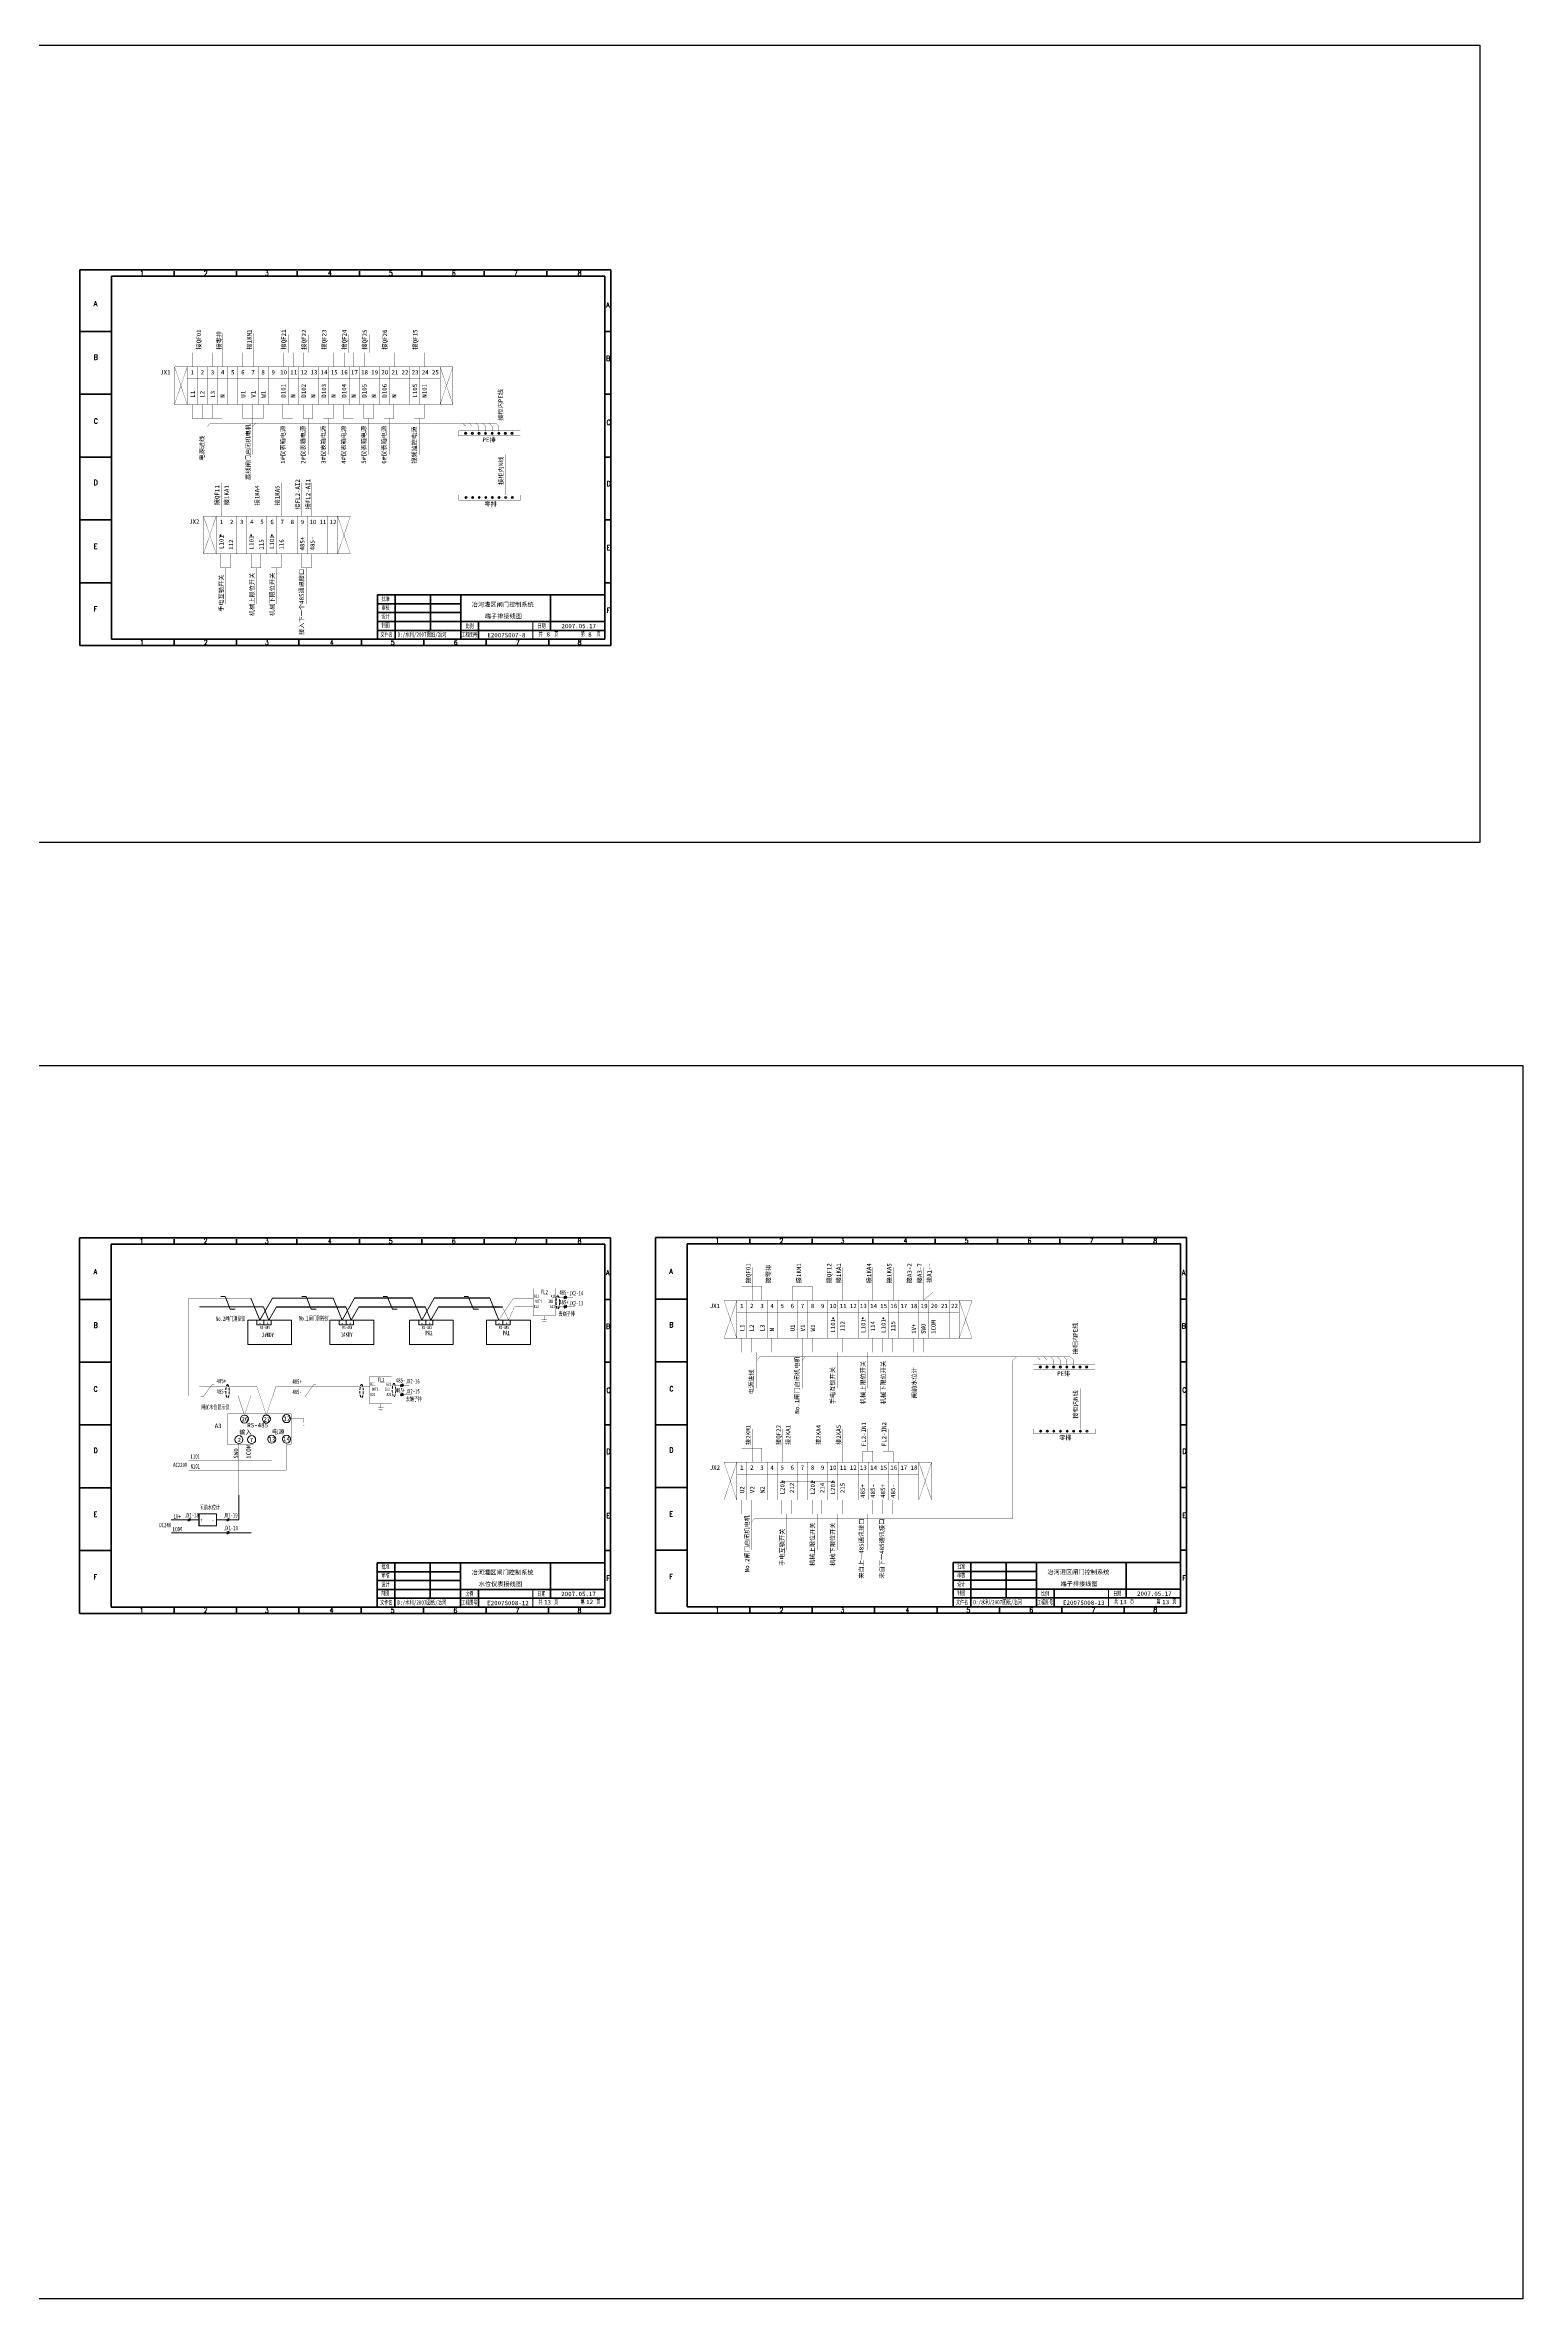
# Model space of a CAD drawing. Header units: millimetres. Extents: x 351 to 10319, y -5939 to 5511.
# Drawn here: x 5840 to 7009, y -2787 to -1005 of the extents above; entities that cross this region are included whole.
import ezdxf

# ---------------------------------------------------------------- set-up
doc = ezdxf.new("R2010")
doc.units = ezdxf.units.MM
doc.linetypes.add('DASHED', pattern=[0.75, 0.5, -0.25])
doc.layers.add('40', color=7, linetype='Continuous')
doc.layers.add('41', color=7, linetype='Continuous')
doc.styles.add('HZ', font='txt.shx', dxfattribs={"width": 0.65, "bigfont": 'hztxt.shx'})
doc.styles.add('song', font='SimSun.ttf', dxfattribs={"width": 0.65})
doc.styles.add('仿宋', font='SIMFANG.TTF', dxfattribs={"width": 0.65})

# ---------------------------------------------------------------- blocks, each defined once
blk = doc.blocks.new('A3图框')
at = {"color": 0, "lineweight": 50}
for p, q in [((167.9, 122.9), (-252.1, 122.9)), ((-177.4, 121.9), (-177.4, 117.9)), ((-128.1, 121.9), (-128.1, 117.9)), ((-80.2, 121.9), (-80.2, 117.9)), ((-30.8, 121.9), (-30.8, 117.9)), ((18.5, 121.9), (18.5, 117.9)), ((67.9, 121.9), (67.9, 117.9)), ((117.3, 121.9), (117.3, 117.9)), ((-227.1, 74.2), (-252.1, 74.2)), ((167.9, 74.2), (163.3, 74.2)), ((-227.1, 24.6), (-252.1, 24.6)), ((167.9, 24.6), (163.3, 24.6)), ((-227.1, -25.1), (-252.1, -25.1)), ((167.5, -25.1), (163.3, -25.1)), ((-227.1, -74.8), (-252.1, -74.8)), ((167.9, -74.8), (163.3, -74.8)), ((-227.1, -124.4), (-252.1, -124.4)), ((167.9, -124.4), (163.3, -124.4)), ((167.9, -174.1), (-252.1, -174.1)), ((-177.4, -169.1), (-177.4, -174.1)), ((-128.1, -169.1), (-128.1, -174.1)), ((-78.7, -169.1), (-78.7, -174.1)), ((-29.3, -169.1), (-29.3, -174.1)), ((20, -169.1), (20, -174.1)), ((69.4, -169.1), (69.4, -174.1)), ((118.8, -169.1), (118.8, -174.1))]:
    blk.add_line(p, q, dxfattribs=at)
at = {"lineweight": 20}
blk.add_line((106.3, -155.1), (106.3, -169.1), dxfattribs=at)
at = {"layer": '40', "color": 0, "lineweight": 50}
for p, q in [((163.3, 117.9), (-227.1, 117.9)), ((163.3, -169.1), (163.3, 117.9)), ((-16.7, -134.1), (163.3, -134.1)), ((-16.7, -169.1), (-16.7, -134.1)), ((-16.7, -141.1), (49.3, -141.1)), ((-2.7, -169.1), (-2.7, -134.1)), ((25.3, -162.1), (25.3, -134.1)), ((49.3, -169.1), (49.3, -134.1)), ((120.3, -162.1), (120.3, -134.1)), ((-16.7, -148.1), (49.3, -148.1)), ((-16.7, -155.1), (163.3, -155.1)), ((63.3, -169.1), (63.3, -155.1)), ((63.3, -169.1), (63.3, -155.1)), ((120.3, -162.1), (120.3, -155.1)), ((-227.1, -169.1), (163.3, -169.1)), ((-16.7, -162.1), (163.3, -162.1))]:
    blk.add_line(p, q, dxfattribs=at)
at = {"layer": '41', "color": 0, "lineweight": 50}
for p, q in [((-252.1, 122.9), (-252.1, -174.1)), ((-227.1, 117.9), (-227.1, -169.1)), ((167.9, 122.9), (167.9, -174.1))]:
    blk.add_line(p, q, dxfattribs=at)
at = {"color": 0, "lineweight": 50, "style": 'HZ', "width": 0.75}
for s, p in [('1', (-204.5, 118.3)), ('2', (-153.9, 118.3)), ('3', (-105.6, 118.3)), ('4', (-55.8, 118.3)), ('5', (-7.5, 118.3)), ('6', (42.3, 118.3)), ('7', (91.3, 118.3)), ('8', (141.8, 118.3)), ('A', (-241, 94.1)), ('A', (164.3, 93.2)), ('B', (-241, 51.8)), ('B', (164.3, 50.9)), ('C', (-241, 1.3)), ('C', (164.7, 0.3)), ('D', (-241, -47.2)), ('D', (164.7, -48.1)), ('E', (-241, -97.7)), ('E', (164.7, -98.7)), ('F', (-241, -147.3)), ('F', (164.7, -148.2)), ('1', (-204.5, -173.6)), ('2', (-153.9, -173.6)), ('3', (-105.6, -173.6)), ('4', (-54.3, -173.6)), ('5', (-6, -173.6)), ('6', (43.7, -173.6)), ('7', (92.8, -173.6)), ('8', (141.8, -173.6))]:
    blk.add_text(s, height=4, dxfattribs=at).set_placement(p)
at = {"layer": '41', "color": 0, "lineweight": 20, "style": '仿宋', "width": 0.65}
for s, p in [('批准', (-13.4, -138.9)), ('审核', (-13.4, -145.9)), ('设计', (-13.4, -152.9)), ('制图', (-13.4, -159.9)), ('比例', (53, -160.3)), ('日期', (110, -160.3)), ('文件名', (-14.3, -167.2)), ('工程图号', (49.8, -167.2)), ('共     页', (110.8, -166.8)), ('第     页', (144.2, -166.6))]:
    blk.add_text(s, height=3.5, dxfattribs=at).set_placement(p)
blk = doc.blocks.new('接地')
at = {"const_width": 0.202}
for points in [[(-2.2, 1.1), (2.2, 1.1)], [(-1.6, 0), (1.6, 0)], [(0, 4.3), (0, 1.1)], [(-0.5, -1.1), (0.5, -1.1)]]:
    blk.add_lwpolyline(points, dxfattribs=at)
at = {"flags": 9}
blk.add_attdef('S', (0, 4.3), '', height=0.0000576, dxfattribs=at)
blk = doc.blocks.new('辅助符号2')
blk.add_line((-1, 6.1), (1.5, 4.1))
at = {"const_width": 0.202}
blk.add_lwpolyline([(0.2, 4.2), (0.2, -2.6)], dxfattribs=at)
blk.add_circle((0.2, 5.1), 0.96)
at = {"flags": 9}
blk.add_attdef('S', (0.2, 6.1), '', height=0.0000576, dxfattribs=at)

msp = doc.modelspace()

# ---------------------------------------------------------------- linework, layer by layer
at = {"color": 0, "lineweight": 20}
for p, q in [((5978.671, -1994.408), (5981.956, -1994.408)), ((5981.956, -1994.408), (5986.062, -2004.533)), ((6042.819, -1994.408), (6046.104, -1994.408)), ((6046.104, -1994.408), (6050.21, -2004.533)), ((6106.968, -1994.408), (6110.252, -1994.408)), ((6110.252, -1994.408), (6114.358, -2004.533)), ((6171.116, -1994.408), (6174.401, -1994.408)), ((6174.401, -1994.408), (6178.507, -2004.533)), ((5961.67, -2002.542), (6012.329, -2002.542)), ((5986.062, -2004.533), (5989.894, -2004.533)), ((6002.304, -1995.745), (6009.493, -2013.173)), ((6009.493, -2013.173), (6019.393, -1995.745)), ((6012.329, -2002.542), (6016.714, -2013.173)), ((6012.765, -2016.951), (6012.765, -2013.235)), ((6016.714, -2013.173), (6022.754, -2002.542)), ((6019.393, -1995.745), (6067.375, -1995.745)), ((6050.21, -2004.533), (6054.042, -2004.533)), ((6067.375, -1995.745), (6074.564, -2013.173)), ((6074.564, -2013.173), (6084.464, -1995.745)), ((6077.4, -2002.542), (6081.785, -2013.173)), ((6077.836, -2016.951), (6077.836, -2013.235)), ((6081.785, -2013.173), (6087.824, -2002.542)), ((6114.358, -2004.533), (6118.191, -2004.533)), ((6130.355, -1995.745), (6137.544, -2013.173)), ((6137.544, -2013.173), (6147.444, -1995.745)), ((6140.38, -2002.542), (6144.765, -2013.173)), ((6140.816, -2016.951), (6140.816, -2013.235)), ((6144.765, -2013.173), (6150.804, -2002.542)), ((6178.507, -2004.533), (6182.339, -2004.533)), ((6191.298, -1995.745), (6198.487, -2013.173)), ((6198.487, -2013.173), (6198.487, -2013.173)), ((6201.759, -2016.951), (6201.759, -2013.235)), ((5992.955, -2151.655), (5992.955, -2171.026)), ((5952.758, -2171.026), (5939.304, -2171.026)), ((5952.652, -2172.164), (5954.704, -2169.887)), ((5961.14, -2171.026), (5954.597, -2171.026)), ((5975.216, -2171.026), (5983.424, -2171.026)), ((5983.318, -2172.164), (5985.37, -2169.887)), ((5985.263, -2171.026), (5992.955, -2171.026)), ((5939.509, -2181.328), (5983.425, -2181.328)), ((5945.546, -2181.328), (5948.669, -2181.328)), ((5983.318, -2182.421), (5985.37, -2180.144)), ((5985.262, -2181.328), (6002.754, -2181.328))]:
    msp.add_line(p, q, dxfattribs=at)
for p, q in [((6022.754, -2002.542), (6077.4, -2002.542)), ((6130.355, -1995.745), (6084.464, -1995.745)), ((6087.824, -2002.542), (6140.38, -2002.542)), ((6191.298, -1995.745), (6147.444, -1995.745)), ((6150.804, -2002.542), (6201.323, -2002.542)), ((5961.14, -2166.172), (5961.14, -2175.768))]:
    msp.add_line(p, q)
for points in [[(2041.655, -1005.139), (6974.596, -1005.139), (6974.596, -1635.619), (2041.655, -1635.619)], [(2066.199, -1811.726), (7008.567, -1811.726), (7008.567, -2786.942), (2066.199, -2786.942)]]:
    msp.add_lwpolyline(points, close=True)
at = {"const_width": 0.2}
for points in [[(6028.24, -1248.319), (6035.794, -1248.319)], [(6044.24, -1248.319), (6051.794, -1248.319)], [(6060.24, -1248.319), (6067.794, -1248.319)], [(6076.24, -1248.319), (6083.794, -1248.319)], [(6092.24, -1248.319), (6099.794, -1248.319)], [(6108.24, -1248.319), (6115.794, -1248.319)], [(6132.24, -1248.319), (6139.794, -1248.319)], [(6070.997, -1377.521), (5964.896, -1377.521)], [(6070.997, -1407.336), (5964.896, -1407.336)], [(5978.671, -1994.408), (5981.956, -1994.408), (5986.062, -2004.533), (5989.894, -2004.533)], [(6042.819, -1994.408), (6046.104, -1994.408), (6050.21, -2004.533), (6054.042, -2004.533)], [(6106.968, -1994.408), (6110.252, -1994.408), (6114.358, -2004.533), (6118.191, -2004.533)], [(6171.116, -1994.408), (6174.401, -1994.408), (6178.507, -2004.533), (6182.339, -2004.533)], [(5961.67, -1995.745), (5955.465, -1995.745), (5953.258, -1995.745), (5953.258, -2072.864)], [(5961.016, -1995.745), (6002.304, -1995.745), (6009.493, -2013.173)], [(5961.67, -2002.542), (5961.67, -2065.29)], [(5961.67, -2002.542), (6012.329, -2002.542)], [(6198.487, -2013.173), (6198.487, -2013.173), (6198.487, -2013.173), (6191.298, -1995.745), (6147.444, -1995.745), (6137.544, -2013.173), (6130.355, -1995.745), (6084.464, -1995.745), (6074.564, -2013.173), (6067.375, -1995.745), (6019.393, -1995.745), (6009.493, -2013.173)], [(6012.329, -2002.542), (6016.714, -2013.173), (6022.754, -2002.542), (6077.4, -2002.542), (6081.785, -2013.173), (6087.824, -2002.542), (6140.38, -2002.542), (6144.765, -2013.173), (6150.804, -2002.542), (6201.323, -2002.542), (6206.179, -2013.173), (6206.179, -2013.173), (6206.179, -2013.173)], [(6198.487, -2013.173), (6210.076, -1995.745), (6225.706, -1995.745)], [(6206.179, -2013.173), (6210.945, -2002.542), (6225.706, -2002.542)], [(6486.407, -2116.796), (6494.407, -2116.796)], [(6502.407, -2116.796), (6510.407, -2116.796)], [(5992.955, -2151.655), (5992.955, -2171.026), (5985.263, -2171.026)], [(5939.304, -2171.026), (5952.758, -2171.026)], [(5954.597, -2171.01), (5961.14, -2171.01)], [(5961.14, -2166.172), (5975.216, -2166.172), (5975.216, -2175.768), (5961.14, -2175.768), (5961.14, -2166.172)], [(5975.216, -2171.026), (5983.424, -2171.026)], [(5939.509, -2181.328), (5983.425, -2181.328)], [(5985.262, -2181.328), (6003.036, -2181.328)]]:
    msp.add_lwpolyline(points, dxfattribs=at)
at = {"lineweight": 20, "const_width": 0.75}
for points in [[(5978.075, -1392.693, 1), (5978.825, -1392.693, 1)], [(6002.246, -1392.693, 1), (6002.996, -1392.693, 1)], [(6018.572, -1392.7, 1), (6019.322, -1392.7, 1)], [(6462.596, -2011.697, 1), (6463.346, -2011.697, 1)], [(6485.971, -2011.697, 1), (6486.721, -2011.697, 1)], [(6502.297, -2011.705, 1), (6503.047, -2011.705, 1)], [(6422.548, -2140.67, 1), (6423.298, -2140.67, 1)], [(6445.971, -2140.67, 1), (6446.721, -2140.67, 1)], [(6462.297, -2140.678, 1), (6463.047, -2140.678, 1)]]:
    msp.add_lwpolyline(points, format="xyb", close=True, dxfattribs=at)
at = {"lineweight": 20}
for points, const_width in [([(5978.45, -1392.693), (6018.947, -1392.7)], 0.2), ([(6243.17, -1995.092), (6250.165, -1995.092)], 0.2), ([(6252.085, -1995.092), (6257.14, -1995.092)], 0.2), ([(6534.407, -1997.666), (6541.929, -1990.899)], 0.2), ([(6243.073, -1995.745), (6243.186, -1995.745)], 0.2), ([(6243.073, -2003.319), (6243.221, -2003.319)], 0.2), ([(6243.221, -2002.537), (6250.209, -2002.537)], 0.2), ([(6252.129, -2002.537), (6256.487, -2002.537)], 0.2), ([(6462.971, -2011.697), (6502.672, -2011.705)], 0.2), ([(6605.177, -2170.038), (6605.177, -2044.876), (6607.841, -2042.207)], 0.2), ([(5953.217, -2065.29), (5953.258, -2065.29)], 0.2), ([(5961.67, -2065.29), (6007.075, -2065.29)], 0.2), ([(5973.542, -2064.223), (5971.552, -2064.223), (5964.656, -2073.875), (5962.748, -2073.875)], 0.2), ([(6014.704, -2088.149), (6007.075, -2065.29)], 0.2), ([(6014.704, -2088.149), (6022.334, -2065.29)], 0.2), ([(6022.334, -2065.29), (6032.803, -2065.29)], 0.2), ([(6032.803, -2065.29), (6057.186, -2065.29)], 0.2), ([(6054.004, -2064.265), (6052.014, -2064.265), (6045.118, -2073.917), (6043.211, -2073.917)], 0.2), ([(6057.186, -2065.29), (6086.461, -2065.29)], 0.2), ([(6084.505, -2065.29), (6096.413, -2065.29)], 0.2), ([(6113.78, -2065.29), (6113.893, -2065.29)], 0.2), ([(6113.877, -2064.636), (6120.872, -2064.636)], 0.2), ([(6122.792, -2064.636), (6127.847, -2064.636)], 0.2), ([(5953.217, -2072.864), (5992.239, -2072.864)], 0.2), ([(5997.35, -2088.177), (5992.239, -2072.864)], 0.2), ([(5997.35, -2088.177), (6002.461, -2072.864)], 0.2), ([(6002.461, -2072.864), (6032.803, -2072.864)], 0.2), ([(6032.803, -2072.864), (6057.186, -2072.864)], 0.2), ([(6057.186, -2072.864), (6064.633, -2072.864)], 0.2), ([(6064.633, -2072.864), (6096.413, -2072.864)], 0.2), ([(6113.78, -2072.864), (6113.928, -2072.864)], 0.2), ([(6113.928, -2072.082), (6120.916, -2072.082)], 0.2), ([(6122.836, -2072.082), (6127.194, -2072.082)], 0.2), ([(5983.911, -2087.319), (6034.318, -2087.319), (6034.318, -2111.328), (5983.911, -2111.354), (5983.911, -2087.319)], 0.25), ([(6033.794, -2090.961), (6044.237, -2090.961)], 0.2), ([(5992.955, -2110.749), (5992.955, -2151.655)], 0.2), ([(6003.036, -2110.749), (6003.036, -2151.655)], 0.2), ([(6018.841, -2110.424), (6018.841, -2124.097)], 0.2), ([(6030.556, -2110.424), (6030.556, -2131.671)], 0.2), ([(5953.217, -2124.097), (6018.841, -2124.097)], 0.2), ([(5953.217, -2131.671), (6030.556, -2131.671)], 0.2), ([(6003.036, -2151.655), (6003.036, -2181.328)], 0.2), ([(6422.923, -2140.67), (6462.672, -2140.678)], 0.2)]:
    msp.add_lwpolyline(points, dxfattribs=dict(at, const_width=const_width))
at = {"const_width": 0.2}
for points in [[(6243.073, -1987.993), (6243.073, -2009.709), (6225.706, -2009.709), (6225.706, -1987.993), (6243.073, -1987.993)], [(6113.78, -2057.537), (6113.78, -2079.254), (6096.413, -2079.254), (6096.413, -2057.537), (6113.78, -2057.537)]]:
    msp.add_lwpolyline(points, close=True, dxfattribs=at)
at = {"color": 0, "lineweight": 20}
for points in [[(5999.875, -2013.173), (6034.496, -2013.173), (6034.496, -2032.4), (5999.875, -2032.4)], [(6007.147, -2013.235), (6018.383, -2013.235), (6018.383, -2016.951), (6007.147, -2016.951)], [(6064.945, -2013.173), (6099.566, -2013.173), (6099.566, -2032.4), (6064.945, -2032.4)], [(6072.218, -2013.235), (6083.454, -2013.235), (6083.454, -2016.951), (6072.218, -2016.951)], [(6127.926, -2013.173), (6162.546, -2013.173), (6162.546, -2032.4), (6127.926, -2032.4)], [(6135.198, -2013.235), (6146.434, -2013.235), (6146.434, -2016.951), (6135.198, -2016.951)], [(6188.869, -2013.173), (6223.49, -2013.173), (6223.49, -2032.4), (6188.869, -2032.4)], [(6196.141, -2013.235), (6207.377, -2013.235), (6207.377, -2016.951), (6196.141, -2016.951)]]:
    msp.add_lwpolyline(points, close=True, dxfattribs=at)
msp.add_lwpolyline([(5961.14, -2166.172), (5975.216, -2166.172), (5975.216, -2175.768), (5961.14, -2175.768)], dxfattribs=at)
at = {"lineweight": 20}
for centre in [(5997.35, -2091.338), (6014.704, -2091.31), (6030.633, -2091.034), (5992.955, -2107.587), (6003.036, -2107.587), (6018.882, -2107.262), (6030.556, -2107.262)]:
    msp.add_circle(centre, 3.162, dxfattribs=at)
at = {"color": 0, "lineweight": 20}
for centre in [(5953.678, -2171.026), (5984.344, -2171.026), (5984.344, -2181.282)]:
    msp.add_circle(centre, 0.919, dxfattribs=at)
at = {"linetype": 'DASHED', "lineweight": 20, "ltscale": 4}
for centre in [(6245.18, -1999.13), (5983.932, -2069.32), (6089.974, -2069.289), (6115.616, -2068.511)]:
    msp.add_ellipse(centre, major_axis=(0, 5.253), ratio=0.25714078, dxfattribs=at)
at = {"layer": '40', "lineweight": 20, "ltscale": 10}
for p, q in [((6172.821, -1311.376), (6171.806, -1312.785)), ((6178.059, -1311.376), (6177.043, -1312.785)), ((6183.296, -1311.376), (6182.28, -1312.785)), ((6188.533, -1311.376), (6187.517, -1312.785)), ((6193.77, -1311.376), (6192.754, -1312.785)), ((6199.007, -1311.376), (6197.991, -1312.785)), ((6204.244, -1311.376), (6203.228, -1312.785)), ((6209.481, -1311.376), (6208.465, -1312.785)), ((6173.025, -1362.1), (6172.01, -1363.508)), ((6178.262, -1362.1), (6177.247, -1363.508)), ((6183.499, -1362.1), (6182.484, -1363.508)), ((6188.736, -1362.1), (6187.721, -1363.508)), ((6193.973, -1362.1), (6192.958, -1363.508)), ((6199.21, -1362.1), (6198.195, -1363.508)), ((6204.447, -1362.1), (6203.432, -1363.508)), ((6209.684, -1362.1), (6208.669, -1363.508)), ((6627.384, -2049.524), (6626.369, -2050.933)), ((6632.621, -2049.524), (6631.606, -2050.933)), ((6637.858, -2049.524), (6636.843, -2050.933)), ((6643.095, -2049.524), (6642.08, -2050.933)), ((6648.332, -2049.524), (6647.317, -2050.933)), ((6653.569, -2049.524), (6652.554, -2050.933)), ((6658.806, -2049.524), (6657.791, -2050.933)), ((6664.043, -2049.524), (6663.028, -2050.933)), ((6627.588, -2100.248), (6626.572, -2101.656)), ((6632.825, -2100.248), (6631.809, -2101.656)), ((6638.062, -2100.248), (6637.046, -2101.656)), ((6643.299, -2100.248), (6642.283, -2101.656)), ((6648.536, -2100.248), (6647.52, -2101.656)), ((6653.773, -2100.248), (6652.757, -2101.656)), ((6659.01, -2100.248), (6657.994, -2101.656)), ((6664.247, -2100.248), (6663.231, -2101.656))]:
    msp.add_line(p, q, dxfattribs=at)
at = {"layer": '40', "lineweight": 20, "ltscale": 10, "const_width": 0.2}
for points in [[(5964.256, -1248.263), (5964.256, -1233.152)], [(5980.27, -1259.533), (5980.27, -1233.152)], [(6004.256, -1248.263), (6004.256, -1233.152)], [(6031.933, -1248.319), (6031.933, -1234.063)], [(6047.933, -1248.319), (6047.933, -1234.063)], [(6063.933, -1248.319), (6063.933, -1234.063)], [(6079.933, -1248.319), (6079.933, -1234.063)], [(6095.933, -1248.319), (6095.933, -1234.063)], [(6111.933, -1248.319), (6111.933, -1234.063)], [(6135.933, -1248.319), (6135.933, -1234.063)], [(5942.008, -1259.518), (5942.008, -1289.333)], [(5942.008, -1259.518), (5952.109, -1289.333)], [(5942.008, -1289.333), (5952.109, -1259.518)], [(5942.008, -1259.518), (5978.748, -1259.518)], [(5942.008, -1259.518), (6128.109, -1259.518)], [(5952.109, -1259.518), (5952.109, -1289.333)], [(5955.989, -1259.518), (5955.989, -1248.263)], [(5971.998, -1259.514), (5971.998, -1248.319), (5955.989, -1248.319)], [(5960.109, -1259.518), (5960.109, -1289.333)], [(5964.256, -1259.518), (5964.256, -1248.263)], [(5968.109, -1259.518), (5968.109, -1289.333)], [(5976.109, -1259.518), (5976.109, -1289.333)], [(5984.109, -1259.518), (5984.109, -1289.333)], [(5992.109, -1259.518), (5992.109, -1289.333)], [(5995.989, -1259.518), (5995.989, -1248.263)], [(6011.998, -1259.514), (6011.998, -1248.319), (5995.989, -1248.319)], [(6000.109, -1259.518), (6000.109, -1289.333)], [(6004.256, -1259.518), (6004.256, -1248.263)], [(6008.109, -1259.518), (6008.109, -1289.333)], [(6016.109, -1259.518), (6016.109, -1289.333)], [(6024.109, -1259.518), (6024.109, -1289.333)], [(6028.24, -1259.533), (6028.24, -1248.319)], [(6032.109, -1259.518), (6032.109, -1289.333)], [(6035.794, -1259.533), (6035.794, -1248.319)], [(6040.109, -1259.518), (6040.109, -1289.333)], [(6044.24, -1259.533), (6044.24, -1248.319)], [(6048.109, -1259.518), (6048.109, -1289.333)], [(6051.794, -1259.533), (6051.794, -1248.319)], [(6056.109, -1259.518), (6056.109, -1289.333)], [(6060.24, -1259.533), (6060.24, -1248.319)], [(6064.109, -1259.518), (6064.109, -1289.333)], [(6067.794, -1259.533), (6067.794, -1248.319)], [(6072.109, -1259.518), (6072.109, -1289.333)], [(6076.24, -1259.533), (6076.24, -1248.319)], [(6080.109, -1259.518), (6080.109, -1289.333)], [(6083.794, -1259.533), (6083.794, -1248.319)], [(6088.109, -1259.518), (6088.109, -1289.333)], [(6092.24, -1259.533), (6092.24, -1248.319)], [(6096.109, -1259.518), (6096.109, -1289.333)], [(6099.794, -1259.533), (6099.794, -1248.319)], [(6104.109, -1259.518), (6104.109, -1289.333)], [(6108.24, -1259.533), (6108.24, -1248.319)], [(6112.109, -1259.518), (6112.109, -1289.333)], [(6115.794, -1259.533), (6115.794, -1248.319)], [(6120.109, -1259.518), (6120.109, -1289.333)], [(6128.109, -1259.518), (6128.109, -1289.333)], [(6128.109, -1259.518), (6128.109, -1289.333)], [(6128.109, -1259.518), (6128.109, -1289.333)], [(6128.109, -1259.518), (6136.109, -1259.518)], [(6132.24, -1259.533), (6132.24, -1248.319)], [(6136.109, -1259.518), (6136.109, -1289.333)], [(6136.109, -1259.518), (6136.109, -1289.333)], [(6136.109, -1259.518), (6136.109, -1289.333)], [(6136.109, -1259.518), (6136.109, -1289.333)], [(6136.109, -1259.518), (6162.21, -1259.518)], [(6139.794, -1259.533), (6139.794, -1248.319)], [(6144.109, -1259.518), (6144.109, -1289.333)], [(6144.109, -1259.518), (6144.109, -1289.333)], [(6144.109, -1259.518), (6144.109, -1289.333)], [(6152.109, -1289.333), (6162.21, -1259.518)], [(6152.109, -1259.518), (6162.21, -1289.333)], [(6152.109, -1259.518), (6152.109, -1289.333)], [(6152.109, -1259.518), (6152.109, -1289.333)], [(6152.109, -1259.518), (6152.109, -1289.333)], [(6152.109, -1259.518), (6152.109, -1289.333)], [(6162.21, -1259.518), (6162.21, -1289.333)], [(5952.109, -1268.906), (6152.109, -1268.906)], [(6203.648, -1310.166), (6203.648, -1278.237)], [(6128.109, -1289.333), (5942.008, -1289.333)], [(5956.051, -1289.252), (5956.051, -1300.447), (5979.584, -1300.447), (5979.584, -1289.333)], [(5963.793, -1289.247), (5963.793, -1300.503)], [(5967.986, -1300.456), (5967.986, -1328.966)], [(5972.06, -1289.247), (5972.06, -1300.503)], [(5996.051, -1289.252), (5996.051, -1300.447), (6012.06, -1300.447)], [(6003.793, -1289.247), (6003.793, -1300.503)], [(6003.793, -1300.503), (6003.793, -1328.966)], [(6012.06, -1289.247), (6012.06, -1300.503)], [(6027.73, -1289.252), (6027.73, -1300.447), (6035.472, -1300.447)], [(6031.747, -1300.503), (6031.747, -1328.966)], [(6035.472, -1289.247), (6035.472, -1300.503)], [(6043.73, -1289.252), (6043.73, -1300.447), (6051.472, -1300.447)], [(6047.747, -1300.503), (6047.747, -1328.966)], [(6051.472, -1289.247), (6051.472, -1300.503)], [(6059.73, -1289.252), (6059.73, -1300.447), (6067.472, -1300.447)], [(6063.747, -1300.503), (6063.747, -1328.966)], [(6067.472, -1289.247), (6067.472, -1300.503)], [(6075.73, -1289.252), (6075.73, -1300.447), (6083.472, -1300.447)], [(6079.747, -1300.503), (6079.747, -1328.966)], [(6083.472, -1289.247), (6083.472, -1300.503)], [(6091.73, -1289.252), (6091.73, -1300.447), (6099.472, -1300.447)], [(6095.747, -1300.503), (6095.747, -1328.966)], [(6099.472, -1289.247), (6099.472, -1300.503)], [(6107.73, -1289.252), (6107.73, -1300.447), (6115.472, -1300.447)], [(6111.747, -1300.503), (6111.747, -1328.966)], [(6115.472, -1289.247), (6115.472, -1300.503)], [(6136.109, -1289.333), (6128.109, -1289.333)], [(6131.73, -1289.252), (6131.73, -1300.447), (6139.472, -1300.447)], [(6135.747, -1300.503), (6135.747, -1328.966)], [(6162.21, -1289.333), (6136.109, -1289.333)], [(6139.472, -1289.247), (6139.472, -1300.503)], [(5967.986, -1306.924), (5970.356, -1304.059)], [(5970.356, -1304.059), (6148.661, -1304.059)], [(6003.793, -1306.924), (6006.163, -1304.059)], [(6148.661, -1304.059), (6196.096, -1304.059)], [(6172.309, -1310.174), (6172.309, -1306.405), (6169.911, -1304.059)], [(6177.546, -1310.174), (6177.546, -1306.405), (6175.148, -1304.059)], [(6182.784, -1310.174), (6182.784, -1306.405), (6180.385, -1304.059)], [(6188.021, -1310.174), (6188.021, -1306.405), (6185.622, -1304.059)], [(6193.258, -1310.174), (6193.258, -1306.405), (6190.859, -1304.059)], [(6198.495, -1310.174), (6198.495, -1306.405), (6196.096, -1304.059)], [(6203.852, -1360.89), (6203.852, -1328.961)], [(5979.128, -1377.535), (5979.128, -1351.155)], [(5986.682, -1377.535), (5986.682, -1351.155)], [(6010.682, -1377.535), (6010.682, -1351.155)], [(6026.682, -1377.535), (6026.682, -1351.155)], [(6042.682, -1377.535), (6042.682, -1351.155)], [(6050.682, -1377.535), (6050.682, -1351.155)], [(5964.896, -1377.521), (5964.896, -1407.336)], [(5964.896, -1377.521), (5974.997, -1407.336)], [(5964.896, -1407.336), (5974.997, -1377.521)], [(5974.997, -1377.521), (5974.997, -1407.336)], [(5974.997, -1377.521), (5974.997, -1407.336)], [(5974.997, -1386.909), (6070.997, -1386.909)], [(5982.997, -1377.521), (5982.997, -1407.336)], [(5990.997, -1377.521), (5990.997, -1407.336)], [(5998.997, -1377.521), (5998.997, -1407.336)], [(6006.997, -1377.521), (6006.997, -1407.336)], [(6014.997, -1377.521), (6014.997, -1407.336)], [(6022.997, -1377.521), (6022.997, -1407.336)], [(6030.997, -1377.521), (6030.997, -1407.336)], [(6038.997, -1377.521), (6038.997, -1407.336)], [(6046.997, -1377.521), (6046.997, -1407.336)], [(6054.997, -1377.521), (6054.997, -1407.336)], [(6062.997, -1377.521), (6062.997, -1407.336)], [(6070.997, -1377.521), (6070.997, -1407.336)], [(6070.997, -1377.521), (6070.997, -1407.336)], [(6070.997, -1377.521), (6070.997, -1407.336)], [(6070.997, -1407.336), (6081.098, -1377.521)], [(6070.997, -1377.521), (6081.098, -1407.336)], [(6070.997, -1377.521), (6070.997, -1407.336)], [(6070.997, -1377.521), (6081.098, -1377.521)], [(6081.098, -1377.521), (6081.098, -1407.336)], [(5978.618, -1407.255), (5978.618, -1418.449), (5986.36, -1418.449)], [(5986.36, -1407.25), (5986.36, -1418.505)], [(6002.618, -1407.255), (6002.618, -1418.449), (6010.36, -1418.449)], [(6010.36, -1407.25), (6010.36, -1418.505)], [(6018.618, -1407.255), (6018.618, -1418.449), (6026.36, -1418.449)], [(6026.36, -1407.25), (6026.36, -1418.505)], [(6042.618, -1407.255), (6042.618, -1418.449), (6050.36, -1418.449)], [(6050.36, -1407.25), (6050.36, -1418.505)], [(6081.098, -1407.336), (6070.997, -1407.336)], [(5982.635, -1418.505), (5982.635, -1446.969)], [(6006.635, -1418.505), (6006.635, -1446.969)], [(6022.635, -1418.505), (6022.635, -1446.969)], [(6046.635, -1418.505), (6046.635, -1446.969)], [(6398.869, -1986.411), (6398.869, -1971.3)], [(6414.883, -1997.681), (6414.883, -1971.3)], [(6438.869, -1986.411), (6438.869, -1971.3)], [(6462.852, -1997.681), (6462.852, -1971.3)], [(6470.407, -1997.681), (6470.407, -1971.3)], [(6494.407, -1997.681), (6494.407, -1971.3)], [(6510.407, -1997.681), (6510.407, -1971.3)], [(6526.407, -1997.681), (6526.407, -1971.3)], [(6534.407, -1997.681), (6534.407, -1971.3)], [(6541.929, -1990.899), (6541.929, -1971.3)], [(6390.601, -1997.666), (6390.601, -1986.411)], [(6406.611, -1997.662), (6406.611, -1986.467), (6390.601, -1986.467)], [(6398.869, -1997.666), (6398.869, -1986.411)], [(6430.601, -1997.666), (6430.601, -1986.411)], [(6446.611, -1997.662), (6446.611, -1986.467), (6430.601, -1986.467)], [(6438.869, -1997.666), (6438.869, -1986.411)], [(6376.621, -1997.666), (6562.722, -1997.666)], [(6376.621, -1997.666), (6413.36, -1997.666)], [(6376.621, -2027.481), (6386.722, -1997.666)], [(6376.621, -1997.666), (6386.722, -2027.481)], [(6376.621, -1997.666), (6376.621, -2027.481)], [(6386.722, -1997.666), (6386.722, -2027.481)], [(6386.722, -2007.054), (6562.722, -2007.054)], [(6394.722, -1997.666), (6394.722, -2027.481)], [(6402.722, -1997.666), (6402.722, -2027.481)], [(6410.722, -1997.666), (6410.722, -2027.481)], [(6418.722, -1997.666), (6418.722, -2027.481)], [(6426.722, -1997.666), (6426.722, -2027.481)], [(6434.722, -1997.666), (6434.722, -2027.481)], [(6442.722, -1997.666), (6442.722, -2027.481)], [(6450.722, -1997.666), (6450.722, -2027.481)], [(6458.722, -1997.666), (6458.722, -2027.481)], [(6466.722, -1997.666), (6466.722, -2027.481)], [(6474.722, -1997.666), (6474.722, -2027.481)], [(6482.722, -1997.666), (6482.722, -2027.481)], [(6490.722, -1997.666), (6490.722, -2027.481)], [(6498.722, -1997.666), (6498.722, -2027.481)], [(6506.722, -1997.666), (6506.722, -2027.481)], [(6514.722, -1997.666), (6514.722, -2027.481)], [(6522.722, -1997.666), (6522.722, -2027.481)], [(6530.722, -1997.666), (6530.722, -2027.481)], [(6538.722, -1997.666), (6538.722, -2027.481)], [(6546.722, -1997.666), (6546.722, -2027.481)], [(6554.722, -1997.666), (6554.722, -2027.481)], [(6562.722, -1997.666), (6562.722, -2027.481)], [(6562.722, -1997.666), (6572.822, -2027.481)], [(6562.722, -2027.481), (6572.822, -1997.666)], [(6562.722, -1997.666), (6562.722, -2027.481)], [(6562.722, -1997.666), (6562.722, -2027.481)], [(6562.722, -1997.666), (6572.822, -1997.666)], [(6572.822, -1997.666), (6572.822, -2027.481)], [(6562.722, -2027.481), (6376.621, -2027.481)], [(6390.663, -2027.4), (6390.663, -2038.595), (6414.196, -2038.595), (6414.196, -2027.481)], [(6398.406, -2027.395), (6398.406, -2038.651)], [(6406.673, -2027.395), (6406.673, -2038.651)], [(6430.663, -2027.4), (6430.663, -2038.595), (6446.673, -2038.595)], [(6438.406, -2027.395), (6438.406, -2038.651)], [(6446.673, -2027.395), (6446.673, -2038.651)], [(6462.343, -2027.4), (6462.343, -2038.595), (6470.085, -2038.595)], [(6470.085, -2027.395), (6470.085, -2038.651)], [(6486.343, -2027.4), (6486.343, -2038.595), (6494.085, -2038.595)], [(6494.085, -2027.395), (6494.085, -2038.651)], [(6502.343, -2027.4), (6502.343, -2038.595), (6510.085, -2038.595)], [(6510.085, -2027.395), (6510.085, -2038.651)], [(6526.343, -2027.4), (6526.343, -2038.595), (6534.085, -2038.595)], [(6534.085, -2027.395), (6534.085, -2038.651)], [(6572.822, -2027.481), (6562.722, -2027.481)], [(6658.21, -2048.314), (6658.21, -2016.385)], [(6402.599, -2038.604), (6402.599, -2067.114)], [(6402.599, -2045.072), (6404.969, -2042.207)], [(6404.969, -2042.207), (6650.658, -2042.207)], [(6438.406, -2038.651), (6438.406, -2067.114)], [(6438.406, -2045.072), (6440.776, -2042.207)], [(6466.36, -2038.651), (6466.36, -2067.114)], [(6490.36, -2038.651), (6490.36, -2067.114)], [(6506.36, -2038.651), (6506.36, -2067.114)], [(6530.36, -2038.651), (6530.36, -2067.114)], [(6626.872, -2048.322), (6626.872, -2044.553), (6624.473, -2042.207)], [(6632.109, -2048.322), (6632.109, -2044.553), (6629.71, -2042.207)], [(6637.346, -2048.322), (6637.346, -2044.553), (6634.947, -2042.207)], [(6642.583, -2048.322), (6642.583, -2044.553), (6640.184, -2042.207)], [(6647.82, -2048.322), (6647.82, -2044.553), (6645.421, -2042.207)], [(6653.057, -2048.322), (6653.057, -2044.553), (6650.658, -2042.207)], [(6658.414, -2099.037), (6658.414, -2067.109)], [(6398.869, -2114.243), (6398.869, -2099.132)], [(6422.852, -2125.512), (6422.852, -2099.132)], [(6430.407, -2125.512), (6430.407, -2099.132)], [(6454.407, -2125.512), (6454.407, -2099.132)], [(6470.407, -2125.512), (6470.407, -2099.132)], [(6490.407, -2116.796), (6490.407, -2099.132)], [(6506.407, -2116.796), (6506.407, -2099.132)], [(6390.601, -2125.498), (6390.601, -2114.243)], [(6406.611, -2125.494), (6406.611, -2114.299), (6390.601, -2114.299)], [(6398.869, -2125.498), (6398.869, -2114.243)], [(6486.407, -2125.512), (6486.407, -2116.796)], [(6494.407, -2125.512), (6494.407, -2116.796)], [(6502.407, -2125.512), (6502.407, -2116.796)], [(6510.407, -2125.512), (6510.407, -2116.796)], [(6376.621, -2125.498), (6530.722, -2125.498)], [(6376.621, -2125.498), (6413.36, -2125.498)], [(6376.621, -2155.313), (6386.722, -2125.498)], [(6376.621, -2125.498), (6386.722, -2155.313)], [(6376.621, -2125.498), (6376.621, -2155.313)], [(6386.722, -2125.498), (6386.722, -2155.313)], [(6386.722, -2134.886), (6530.722, -2134.886)], [(6394.722, -2125.498), (6394.722, -2155.313)], [(6402.722, -2125.498), (6402.722, -2155.313)], [(6410.722, -2125.498), (6410.722, -2155.313)], [(6418.722, -2125.498), (6418.722, -2155.313)], [(6426.722, -2125.498), (6426.722, -2155.313)], [(6434.722, -2125.498), (6434.722, -2155.313)], [(6442.722, -2125.498), (6442.722, -2155.313)], [(6450.722, -2125.498), (6450.722, -2155.313)], [(6458.722, -2125.498), (6458.722, -2155.313)], [(6466.722, -2125.498), (6466.722, -2155.313)], [(6474.722, -2125.498), (6474.722, -2155.313)], [(6482.722, -2125.498), (6482.722, -2155.313)], [(6490.722, -2125.498), (6490.722, -2155.313)], [(6498.722, -2125.498), (6498.722, -2155.313)], [(6506.722, -2125.498), (6506.722, -2155.313)], [(6514.722, -2125.498), (6514.722, -2155.313)], [(6522.722, -2125.498), (6522.722, -2155.313)], [(6530.722, -2125.498), (6540.822, -2155.313)], [(6530.722, -2155.313), (6540.822, -2125.498)], [(6530.722, -2125.498), (6530.722, -2155.313)], [(6530.722, -2125.498), (6530.722, -2155.313)], [(6530.722, -2125.498), (6530.722, -2155.313)], [(6530.722, -2125.498), (6530.722, -2155.313)], [(6530.722, -2125.498), (6540.822, -2125.498)], [(6540.822, -2125.498), (6540.822, -2155.313)], [(6530.722, -2155.313), (6376.621, -2155.313)], [(6390.663, -2155.232), (6390.663, -2166.427), (6406.673, -2166.427)], [(6398.406, -2155.227), (6398.406, -2166.482)], [(6406.673, -2155.227), (6406.673, -2166.482)], [(6422.343, -2155.232), (6422.343, -2166.427), (6430.085, -2166.427)], [(6430.085, -2155.227), (6430.085, -2166.482)], [(6446.343, -2155.232), (6446.343, -2166.427), (6454.085, -2166.427)], [(6454.085, -2155.227), (6454.085, -2166.482)], [(6462.343, -2155.232), (6462.343, -2166.427), (6470.085, -2166.427)], [(6470.085, -2155.227), (6470.085, -2166.482)], [(6486.343, -2155.232), (6486.343, -2166.427), (6494.085, -2166.427)], [(6494.085, -2155.227), (6494.085, -2166.482)], [(6502.343, -2155.232), (6502.343, -2166.427), (6510.085, -2166.427)], [(6510.085, -2155.227), (6510.085, -2166.482)], [(6540.822, -2155.313), (6530.722, -2155.313)], [(6398.406, -2166.482), (6398.406, -2194.946)], [(6398.406, -2172.904), (6400.776, -2170.038)], [(6400.776, -2170.038), (6605.177, -2170.038)], [(6426.36, -2166.482), (6426.36, -2194.946)], [(6450.36, -2166.482), (6450.36, -2194.946)], [(6466.36, -2166.482), (6466.36, -2194.946)], [(6490.36, -2166.482), (6490.36, -2194.946)], [(6506.36, -2166.482), (6506.36, -2194.946)]]:
    msp.add_lwpolyline(points, dxfattribs=at)
for points in [[(6166.719, -1310.095), (6215.514, -1310.095), (6215.514, -1314.118), (6166.719, -1314.118), (6166.719, -1310.095)], [(6166.922, -1360.819), (6215.718, -1360.819), (6215.718, -1364.841), (6166.922, -1364.841), (6166.922, -1360.819)], [(6621.281, -2048.243), (6670.076, -2048.243), (6670.076, -2052.266), (6621.281, -2052.266), (6621.281, -2048.243)], [(6621.485, -2098.967), (6670.28, -2098.967), (6670.28, -2102.989), (6621.485, -2102.989), (6621.485, -2098.967)]]:
    msp.add_lwpolyline(points, close=True, dxfattribs=at)
at = {"layer": '40', "lineweight": 20, "ltscale": 10}
for centre in [(6172.314, -1312.081), (6177.551, -1312.081), (6182.788, -1312.081), (6188.025, -1312.081), (6193.262, -1312.081), (6198.499, -1312.081), (6203.736, -1312.081), (6208.973, -1312.081), (6172.518, -1362.804), (6177.755, -1362.804), (6182.992, -1362.804), (6188.229, -1362.804), (6193.466, -1362.804), (6198.703, -1362.804), (6203.94, -1362.804), (6209.177, -1362.804), (6626.876, -2050.229), (6632.113, -2050.229), (6637.35, -2050.229), (6642.587, -2050.229), (6647.824, -2050.229), (6653.061, -2050.229), (6658.298, -2050.229), (6663.535, -2050.229), (6627.08, -2100.952), (6632.317, -2100.952), (6637.554, -2100.952), (6642.791, -2100.952), (6648.028, -2100.952), (6653.265, -2100.952), (6658.502, -2100.952), (6663.739, -2100.952)]:
    msp.add_circle(centre, 0.868, dxfattribs=at)

# ---------------------------------------------------------------- block references
at = {"rotation": 90}
for p in [(6256.256, -1995.331), (6256.3, -2002.774), (6126.963, -2064.876), (6127.007, -2072.318)]:
    msp.add_blockref('辅助符号2', p, dxfattribs=at)
at = {"layer": '40', "lineweight": 20, "ltscale": 10}
for name, p in [('A3图框', (6119.154, -1305.737)), ('A3图框', (6119.035, -2070.925)), ('A3图框', (6574.473, -2070.706)), ('接地', (6234.476, -2014.03)), ('接地', (6105.183, -2083.575)), ('接地', (6044.237, -2095.282))]:
    msp.add_blockref(name, p, dxfattribs=at)

# ---------------------------------------------------------------- texts
at = {"lineweight": 9, "style": 'song'}
for s, p in [('接QF01', (5962.932, -1245.848)), ('接零排', (5978.946, -1245.848)), ('接1KM1', (6002.932, -1245.848)), ('接QF21', (6030.103, -1245.843)), ('接QF22', (6046.103, -1245.843)), ('接QF23', (6062.103, -1245.843)), ('接QF24', (6078.103, -1245.843)), ('接QF25', (6094.103, -1245.843)), ('接QF26', (6110.103, -1245.843)), ('接QF15', (6134.103, -1245.843)), ('L1', (5958.101, -1283.943)), ('L2', (5965.656, -1283.943)), ('L3', (5974.101, -1283.943)), ('N', (5981.656, -1283.943)), ('U1', (5998.101, -1283.943)), ('V1', (6006.101, -1283.943)), ('W1', (6014.101, -1283.943)), ('D101', (6029.911, -1283.943)), ('N', (6037.465, -1283.943)), ('D102', (6045.911, -1283.943)), ('N', (6053.465, -1283.943)), ('D103', (6061.911, -1283.943)), ('N', (6069.465, -1283.943)), ('D104', (6077.911, -1283.943)), ('N', (6085.465, -1283.943)), ('D105', (6093.911, -1283.943)), ('N', (6101.465, -1283.943)), ('D106', (6109.911, -1283.943)), ('N', (6117.465, -1283.943)), ('L105', (6133.911, -1283.943)), ('N101', (6141.465, -1283.943)), ('接柜内PE线', (6201.687, -1302.074)), ('电源进线', (5965.429, -1333.583)), ('高线闸门启闭机电机', (6002.023, -1348.848)), ('1#仪表箱电源', (6029.517, -1336.155)), ('2#仪表箱电源', (6045.517, -1336.155)), ('3#仪表箱电源', (6061.517, -1336.155)), ('4#仪表箱电源', (6077.517, -1336.155)), ('5#仪表箱电源', (6093.517, -1336.155)), ('6#仪表箱电源', (6109.517, -1336.155)), ('视频监控电源', (6133.517, -1336.155)), ('接柜内N线', (6201.891, -1352.798)), ('接FL2-AI2', (6041.159, -1372.377)), ('接FL2-AI1', (6049.354, -1372.172)), ('接QF11', (5977.4, -1368.897)), ('接1KA1', (5984.955, -1368.897)), ('接1KA4', (6009.075, -1369.098)), ('接1KA5', (6025.075, -1369.098)), ('L101', (5980.799, -1403.498)), ('112', (5988.353, -1404.126)), ('L101', (6004.664, -1403.813)), ('115', (6012.448, -1404.043)), ('L101', (6020.799, -1403.601)), ('116', (6028.448, -1404.043)), ('485+', (6044.784, -1404.667)), ('485-', (6052.784, -1404.667)), ('手电互锁开关', (5980.822, -1453.183)), ('机械上限位开关', (6005.02, -1456.544)), ('机械下限位开关', (6021.02, -1456.544)), ('接入下一个485通讯接口', (6044.247, -1471.459)), ('接QF01', (6397.545, -1983.996)), ('接零排', (6413.559, -1983.996)), ('接1KM1', (6437.545, -1983.996)), ('接QF12', (6461.529, -1983.996)), ('接1KA1', (6469.083, -1983.996)), ('接1KA4', (6493.083, -1983.996)), ('接1KA5', (6509.083, -1983.996)), ('接A3-2', (6525.083, -1983.996)), ('接A3-7', (6533.083, -1983.996)), ('接A1--', (6540.78, -1983.821)), ('L1', (6392.714, -2022.091)), ('L2', (6400.268, -2022.091)), ('L3', (6408.714, -2022.091)), ('N', (6416.268, -2022.091)), ('U1', (6432.714, -2022.091)), ('V1', (6440.714, -2022.091)), ('W1', (6448.714, -2022.091)), ('L101', (6464.523, -2023.134)), ('112', (6472.078, -2022.091)), ('L101', (6488.523, -2023.207)), ('114', (6496.078, -2022.091)), ('L101', (6504.523, -2023.207)), ('115', (6512.078, -2022.091)), ('1V+', (6528.523, -2024.063)), ('SW0', (6536.078, -2024.063)), ('1COM', (6544.078, -2024.063)), ('接柜内PE线', (6656.25, -2040.222)), ('No.1闸门启闭机电机', (6436.165, -2087.092)), ('机械上限位开关', (6488.327, -2079.611)), ('机械下限位开关', (6504.327, -2079.611)), ('电源进线', (6400.042, -2071.731)), ('手电互锁开关', (6464.327, -2079.611)), ('闸前水位计', (6528.832, -2074.819)), ('接柜内N线', (6656.453, -2090.946)), ('接2KM1', (6397.545, -2111.828)), ('接QF22', (6421.529, -2111.828)), ('接2KA1', (6429.083, -2111.828)), ('接2KA4', (6453.083, -2111.828)), ('接2KA5', (6469.083, -2111.828)), ('FL2-IN1', (6488.92, -2112.9)), ('FL2-IN2', (6504.92, -2112.9)), ('U2', (6392.714, -2149.923)), ('V2', (6400.714, -2149.923)), ('W2', (6408.714, -2149.923)), ('L201', (6424.523, -2150.966)), ('212', (6432.078, -2149.923)), ('L201', (6448.523, -2150.966)), ('214', (6456.078, -2149.923)), ('L201', (6464.523, -2150.966)), ('215', (6472.078, -2149.923)), ('485+', (6488.078, -2153.72)), ('485-', (6496.078, -2153.72)), ('485+', (6504.078, -2153.72)), ('485-', (6512.078, -2153.72)), ('No.2闸门启闭机电机', (6396.635, -2212.555)), ('来自上一485通讯接口', (6487.067, -2217.449)), ('来自下一485通讯接口', (6503.213, -2217.505)), ('手电互锁开关', (6424.327, -2207.442)), ('机械上限位开关', (6448.327, -2207.442)), ('机械下限位开关', (6464.327, -2207.442))]:
    msp.add_text(s, height=3.5, rotation=90, dxfattribs=at).set_placement(p)
for s, p in [('JX1', (5930.68, -1265.523)), ('1', (5954.716, -1265.523)), ('2', (5962.716, -1265.523)), ('3', (5970.716, -1265.523)), ('4', (5978.716, -1265.523)), ('5', (5986.716, -1265.523)), ('6', (5994.716, -1265.523)), ('7', (6002.716, -1265.523)), ('8', (6010.716, -1265.523)), ('9', (6018.716, -1265.523)), ('10', (6025.58, -1265.523)), ('11', (6033.58, -1265.523)), ('12', (6041.58, -1265.523)), ('13', (6049.58, -1265.523)), ('14', (6057.58, -1265.523)), ('15', (6065.58, -1265.523)), ('16', (6073.58, -1265.523)), ('17', (6081.58, -1265.523)), ('18', (6089.58, -1265.523)), ('19', (6097.58, -1265.523)), ('20', (6105.58, -1265.523)), ('21', (6113.58, -1265.523)), ('22', (6121.58, -1265.523)), ('23', (6129.58, -1265.523)), ('24', (6137.58, -1265.523)), ('25', (6145.58, -1265.523)), ('PE排', (6185.578, -1318.927)), ('零排', (6187.146, -1369.605)), ('JX2', (5953.568, -1383.525)), ('1', (5977.818, -1383.852)), ('2', (5985.818, -1383.852)), ('3', (5993.818, -1383.852)), ('4', (6001.818, -1383.852)), ('5', (6009.818, -1383.852)), ('6', (6017.818, -1383.852)), ('7', (6025.818, -1383.852)), ('8', (6033.818, -1383.852)), ('9', (6041.818, -1383.852)), ('10', (6048.683, -1383.852)), ('11', (6056.683, -1383.852)), ('12', (6064.683, -1383.852)), ('JX1', (6365.293, -2003.671)), ('1', (6389.328, -2003.671)), ('2', (6397.328, -2003.671)), ('3', (6405.328, -2003.671)), ('4', (6413.328, -2003.671)), ('5', (6421.328, -2003.671)), ('6', (6429.328, -2003.671)), ('7', (6437.328, -2003.671)), ('8', (6445.328, -2003.671)), ('9', (6453.328, -2003.671)), ('10', (6460.193, -2003.671)), ('11', (6468.193, -2003.671)), ('12', (6476.193, -2003.671)), ('13', (6484.193, -2003.671)), ('14', (6492.193, -2003.671)), ('15', (6500.193, -2003.671)), ('16', (6508.193, -2003.671)), ('17', (6516.193, -2003.671)), ('18', (6524.193, -2003.671)), ('19', (6532.193, -2003.671)), ('20', (6540.193, -2003.671)), ('21', (6548.193, -2003.671)), ('22', (6556.193, -2003.671)), ('PE排', (6640.141, -2057.075)), ('零排', (6641.709, -2107.753)), ('JX2', (6365.293, -2131.503)), ('1', (6389.328, -2131.503)), ('2', (6397.328, -2131.503)), ('3', (6405.328, -2131.503)), ('4', (6413.328, -2131.503)), ('5', (6421.328, -2131.503)), ('6', (6429.328, -2131.503)), ('7', (6437.328, -2131.503)), ('8', (6445.328, -2131.503)), ('9', (6453.328, -2131.503)), ('10', (6460.193, -2131.503)), ('11', (6468.193, -2131.503)), ('12', (6476.193, -2131.503)), ('13', (6484.193, -2131.503)), ('14', (6492.193, -2131.503)), ('15', (6500.193, -2131.503)), ('16', (6508.193, -2131.503)), ('17', (6516.193, -2131.503)), ('18', (6524.193, -2131.503))]:
    msp.add_text(s, height=3.5, dxfattribs=at).set_placement(p)
at = {"linetype": 'DASHED', "ltscale": 4, "style": 'song', "width": 0.65}
for s, height, p in [('B11', 2.45, (6226.324, -1995.348)), ('FL2', 3.5, (6231.808, -1992.679)), ('A11', 2.45, (6239.593, -1995.429)), ('485-', 3.5, (6246.421, -1992.935)), ('No.2闸门测控仪', 3.5, (5974.742, -2013.713)), ('No.1闸门测控仪', 3.5, (6040.574, -2013.459)), ('B12', 2.45, (6226.175, -2003.675)), ('OUT1', 2.45, (6227.329, -1999.465)), ('IN1', 2.45, (6237.583, -1999.477)), ('A12', 2.45, (6238.981, -2003.647)), ('去端子排', 3.5, (6245.836, -2009.862)), ('485+', 3.5, (6246.286, -2000.74)), ('2#KDY', 3.5, (6011.321, -2026.481)), ('1#KDY', 3.5, (6073.548, -2026.25)), ('PA2', 3.5, (6140.484, -2025.059)), ('PA1', 3.5, (6201.641, -2025.059)), ('485+', 3.5, (5975.314, -2063.009)), ('485+', 3.5, (6035.247, -2063.413)), ('B21', 2.45, (6097.031, -2064.892)), ('OUT2', 2.45, (6098.036, -2069.01)), ('FL2', 3.5, (6102.515, -2062.224)), ('IN2', 2.45, (6108.29, -2069.022)), ('A21', 2.45, (6109.489, -2064.974)), ('485+', 3.5, (6116.993, -2070.285)), ('485-', 3.5, (6117.128, -2062.48)), ('闸前水位显示仪', 3.5, (5963.149, -2083.61)), ('485-', 3.5, (5975.314, -2071.247)), ('485-', 3.5, (6035.247, -2071.651)), ('B22', 2.45, (6096.882, -2073.22)), ('A22', 2.45, (6109.688, -2073.192)), ('去端子排', 3.5, (6125.04, -2077.166)), ('L101', 3.5, (5954.743, -2122.752)), ('AC220V', 3.5, (5940.919, -2129.372)), ('N101', 3.5, (5954.743, -2130.459)), ('DC24V', 3.5, (5930.006, -2176.903)), ('1V+', 3.5, (5941.315, -2170.282)), ('JX1-18', 3.5, (5950.145, -2169.163)), ('闸前水位计', 3.5, (5962.015, -2162.899)), ('JX1-19', 3.5, (5980.811, -2169.163)), ('1COM', 3.5, (5940.347, -2180.202)), ('JX1-20', 3.5, (5981.039, -2179.265))]:
    msp.add_text(s, height=height, dxfattribs=at).set_placement(p)
at = {"lineweight": 9, "style": 'song', "width": 0.65}
for s, p in [('JX2-14', (6254.112, -1993.658)), ('JX2-13', (6254.112, -2001.522)), ('JX2-16', (6124.819, -2063.203)), ('JX2-15', (6124.819, -2071.066))]:
    msp.add_text(s, height=3.5, dxfattribs=at).set_placement(p)
at = {"color": 0, "style": 'song'}
for s, p in [('26', (5994.951, -2093.115)), ('27', (6012.306, -2093.293)), ('12', (6028.163, -2092.747)), ('2', (5991.878, -2109.598)), ('7', (6001.496, -2109.598)), ('13', (6016.28, -2109.07)), ('14', (6027.811, -2108.925))]:
    msp.add_text(s, height=3.5, dxfattribs=at).set_placement(p)
for s, p in [('SW0', (5992.326, -2122.643)), ('1COM', (6002.365, -2122.71))]:
    msp.add_text(s, height=3.5, rotation=90, dxfattribs=at).set_placement(p)
at = {"layer": '41', "color": 0, "style": 'song'}
for s, p in [('冶河灌区闸门控制系统', (6177.132, -1449.136)), ('端子排接线图', (6187.38, -1458.314)), ('E2007S007-8', (6189.465, -1473.309)), ('8', (6236.265, -1472.743)), ('2007.05.17', (6248.004, -1466.147)), ('8', (6269.209, -1472.8)), ('A3', (5973.797, -2098.449)), ('输入', (5993.203, -2103.445)), ('RS-485', (5999.592, -2097.962)), ('电源', (6019.13, -2103.12)), ('冶河灌区闸门控制系统', (6177.012, -2214.324)), ('水位仪表接线图', (6182.591, -2223.502)), ('冶河灌区闸门控制系统', (6632.451, -2214.105)), ('端子排接线图', (6642.699, -2223.283)), ('E2007S008-12', (6189.346, -2238.497)), ('13', (6234.318, -2237.931)), ('2007.05.17', (6247.884, -2231.334)), ('12', (6267.645, -2237.547)), ('E2007S008-13', (6644.784, -2238.278)), ('13', (6689.757, -2237.712)), ('2007.05.17', (6703.323, -2231.115)), ('13', (6723.278, -2237.712))]:
    msp.add_text(s, height=3.5, dxfattribs=at).set_placement(p)
for s, height, width, p in [('D:/水利/2007图纸/冶河', 3.5, 0.7, (6118.51, -1472.876)), ('-', 3, 0.65, (6008.891, -2017.099)), ('RS-485', 2.5, 0.65, (6009.608, -2020.226)), ('+', 3, 0.65, (6015.107, -2017.099)), ('-', 3, 0.65, (6073.961, -2017.099)), ('RS-485', 2.5, 0.65, (6074.678, -2020.226)), ('+', 3, 0.65, (6080.178, -2017.099)), ('-', 3, 0.65, (6136.941, -2017.099)), ('RS-485', 2.5, 0.65, (6137.658, -2020.226)), ('+', 3, 0.65, (6143.158, -2017.099)), ('-', 3, 0.65, (6197.885, -2017.099)), ('RS-485', 2.5, 0.65, (6198.602, -2020.226)), ('+', 3, 0.65, (6204.101, -2017.099)), ('+', 3, 0.6, (5962.628, -2172.555)), ('-', 3, 0.6, (5971.712, -2172.555)), ('D:/水利/2007图纸/冶河', 3.5, 0.7, (6118.391, -2238.064)), ('D:/水利/2007图纸/冶河', 3.5, 0.7, (6573.83, -2237.845))]:
    msp.add_text(s, height=height, dxfattribs=dict(at, width=width)).set_placement(p)

doc.saveas('drawing.dxf')
